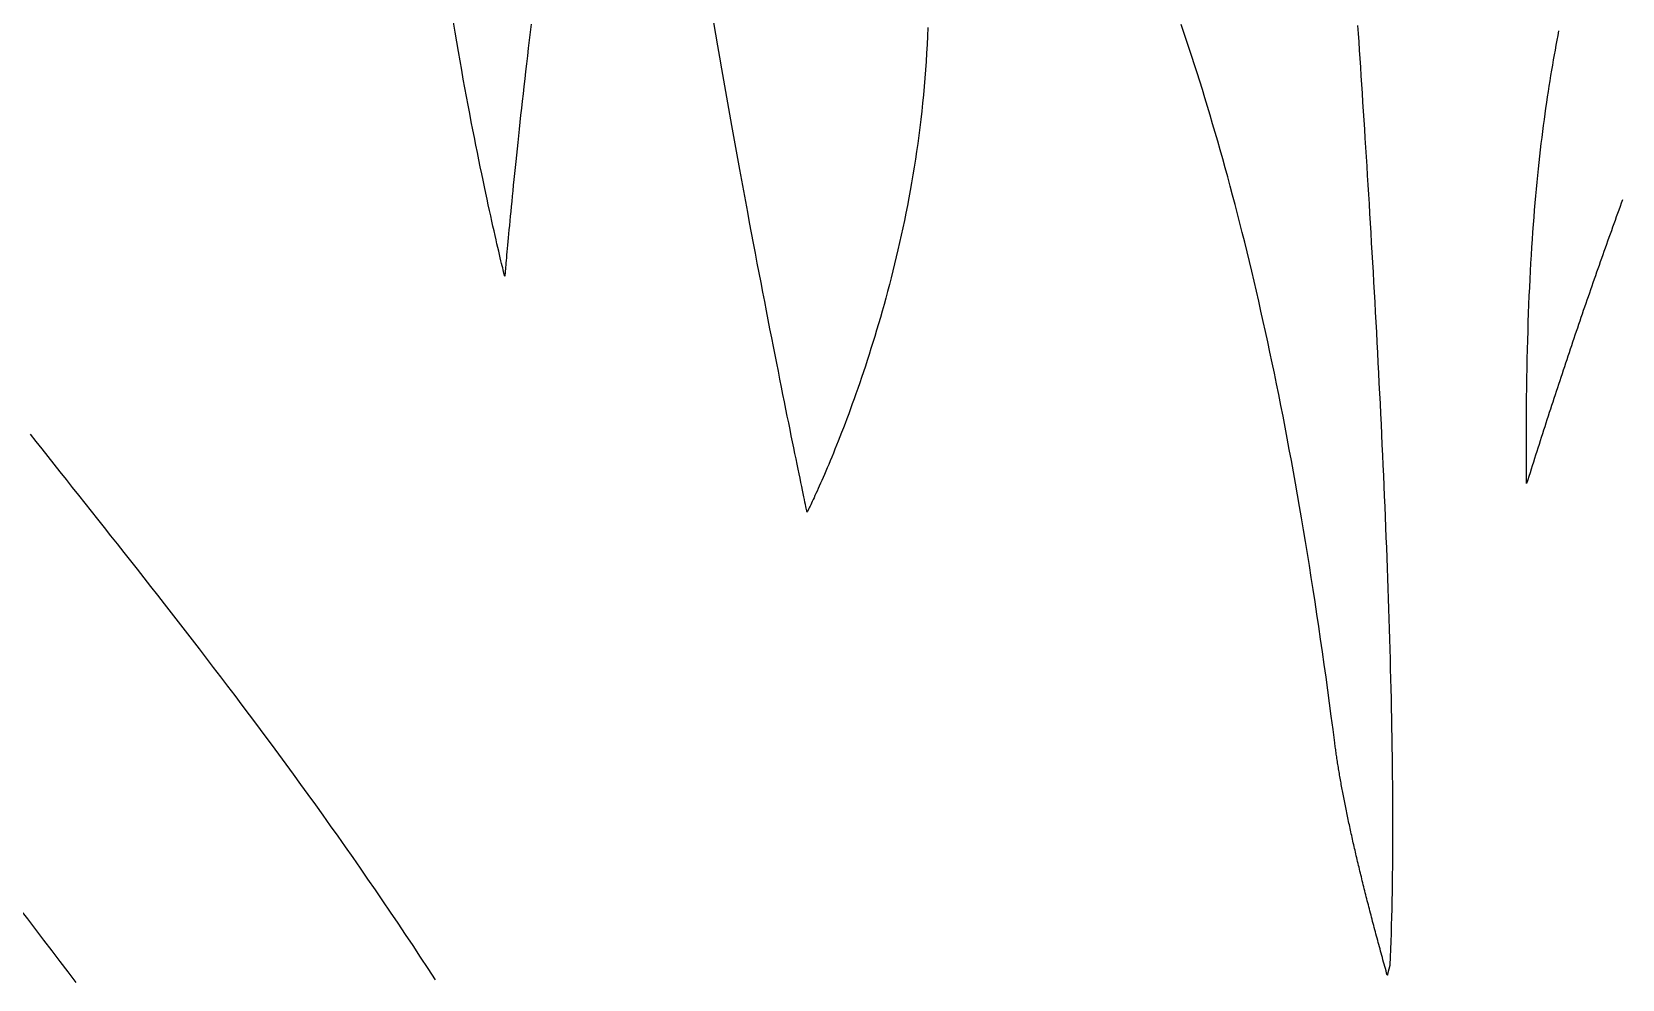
# Model space of a CAD drawing. Extents: x 5 to 105, y 2 to 136.
# Drawn here: x 22.37 to 30.88, y 46.99 to 52.06 of the extents above; entities that cross this region are included whole.
import ezdxf

# ---------------------------------------------------------------- set-up
doc = ezdxf.new("R2010")
doc.units = 0
doc.layers.get('0').update_dxf_attribs({"linetype": 'CONTINUOUS'})

msp = doc.modelspace()

# ---------------------------------------------------------------- linework, layer by layer
at = {"color": 7}
for points in [[(24.9008, 50.7542, 0), (24.9007, 50.755, 0), (24.9001, 50.7571, 0), (24.8992, 50.7606, 0), (24.898, 50.7655, 0), (24.8964, 50.7718, 0), (24.8945, 50.7795, 0), (24.8923, 50.7885, 0), (24.8897, 50.7989, 0), (24.8869, 50.8105, 0), (24.8837, 50.8235, 0), (24.8803, 50.8378, 0), (24.8766, 50.8534, 0), (24.8726, 50.8703, 0), (24.8683, 50.8884, 0), (24.8638, 50.9078, 0), (24.859, 50.9284, 0), (24.854, 50.9503, 0), (24.8487, 50.9733, 0), (24.8432, 50.9976, 0), (24.8375, 51.023, 0), (24.8315, 51.0496, 0), (24.8254, 51.0774, 0), (24.819, 51.1064, 0), (24.8125, 51.1364, 0), (24.8058, 51.1676, 0), (24.7989, 51.2, 0), (24.7918, 51.2334, 0), (24.7845, 51.2679, 0), (24.7771, 51.3034, 0), (24.7696, 51.3401, 0), (24.7619, 51.3778, 0), (24.7541, 51.4165, 0), (24.7461, 51.4562, 0), (24.7381, 51.497, 0), (24.7299, 51.5388, 0), (24.7216, 51.5815, 0), (24.7132, 51.6252, 0), (24.7048, 51.6699, 0), (24.6962, 51.7155, 0), (24.6876, 51.7621, 0), (24.6789, 51.8096, 0), (24.6702, 51.858, 0), (24.6614, 51.9073, 0), (24.6526, 51.9575, 0), (24.6437, 52.0085, 0), (24.6348, 52.0605, 0), (24.6259, 52.1132, 0)], [(25.0421, 52.1033, 0), (25.0369, 52.0601, 0), (25.0318, 52.0174, 0), (25.0267, 51.975, 0), (25.0218, 51.9331, 0), (25.0169, 51.8916, 0), (25.0121, 51.8507, 0), (25.0075, 51.8102, 0), (25.0029, 51.7702, 0), (24.9985, 51.7307, 0), (24.9941, 51.6918, 0), (24.9898, 51.6534, 0), (24.9857, 51.6156, 0), (24.9816, 51.5784, 0), (24.9776, 51.5417, 0), (24.9738, 51.5057, 0), (24.97, 51.4704, 0), (24.9663, 51.4357, 0), (24.9628, 51.4016, 0), (24.9593, 51.3682, 0), (24.9559, 51.3356, 0), (24.9526, 51.3036, 0), (24.9495, 51.2724, 0), (24.9464, 51.2419, 0), (24.9434, 51.2122, 0), (24.9406, 51.1832, 0), (24.9378, 51.1551, 0), (24.9351, 51.1278, 0), (24.9325, 51.1013, 0), (24.93, 51.0756, 0), (24.9277, 51.0508, 0), (24.9254, 51.0269, 0), (24.9232, 51.0038, 0), (24.9211, 50.9817, 0), (24.9192, 50.9605, 0), (24.9173, 50.9402, 0), (24.9155, 50.9209, 0), (24.9139, 50.9026, 0), (24.9123, 50.8852, 0), (24.9108, 50.8688, 0), (24.9094, 50.8535, 0), (24.9082, 50.8392, 0), (24.907, 50.826, 0), (24.9059, 50.8138, 0), (24.905, 50.8027, 0), (24.9041, 50.7927, 0), (24.9033, 50.7838, 0), (24.9027, 50.7761, 0), (24.9021, 50.7695, 0), (24.9017, 50.764, 0), (24.9013, 50.7598, 0), (24.9011, 50.7567, 0), (24.9009, 50.7549, 0), (24.9008, 50.7542, 0)], [(26.5186, 49.4929, 0), (26.5184, 49.4938, 0), (26.5178, 49.4963, 0), (26.5169, 49.5006, 0), (26.5157, 49.5065, 0), (26.5141, 49.514, 0), (26.5122, 49.5231, 0), (26.5099, 49.5338, 0), (26.5073, 49.5461, 0), (26.5045, 49.5598, 0), (26.5012, 49.5752, 0), (26.4977, 49.5919, 0), (26.4939, 49.6102, 0), (26.4898, 49.6299, 0), (26.4854, 49.651, 0), (26.4808, 49.6735, 0), (26.4758, 49.6974, 0), (26.4706, 49.7226, 0), (26.4652, 49.7491, 0), (26.4594, 49.777, 0), (26.4535, 49.8061, 0), (26.4473, 49.8364, 0), (26.4408, 49.868, 0), (26.4341, 49.9008, 0), (26.4272, 49.9348, 0), (26.4201, 49.9699, 0), (26.4128, 50.0061, 0), (26.4053, 50.0435, 0), (26.3975, 50.0819, 0), (26.3896, 50.1214, 0), (26.3815, 50.162, 0), (26.3732, 50.2035, 0), (26.3648, 50.2461, 0), (26.3561, 50.2896, 0), (26.3474, 50.334, 0), (26.3384, 50.3794, 0), (26.3293, 50.4256, 0), (26.3201, 50.4728, 0), (26.3107, 50.5208, 0), (26.3012, 50.5696, 0), (26.2916, 50.6192, 0), (26.2819, 50.6695, 0), (26.2721, 50.7207, 0), (26.2621, 50.7725, 0), (26.2521, 50.8251, 0), (26.2419, 50.8783, 0), (26.2317, 50.9323, 0), (26.2214, 50.9868, 0), (26.211, 51.0419, 0), (26.2006, 51.0977, 0), (26.1901, 51.154, 0), (26.1795, 51.2108, 0), (26.1689, 51.2682, 0), (26.1583, 51.326, 0), (26.1476, 51.3843, 0), (26.1369, 51.4431, 0), (26.1262, 51.5022, 0), (26.1154, 51.5618, 0), (26.1047, 51.6218, 0), (26.0939, 51.6821, 0), (26.0831, 51.7427, 0), (26.0724, 51.8036, 0), (26.0617, 51.8648, 0), (26.0509, 51.9263, 0), (26.0403, 51.988, 0), (26.0296, 52.0499, 0), (26.019, 52.1119, 0)], [(29.3426, 48.2591, 0), (29.3334, 48.3301, 0), (29.3242, 48.4006, 0), (29.3149, 48.4706, 0), (29.3056, 48.54, 0), (29.2961, 48.609, 0), (29.2865, 48.6775, 0), (29.2769, 48.7455, 0), (29.2671, 48.813, 0), (29.2573, 48.88, 0), (29.2474, 48.9465, 0), (29.2373, 49.0125, 0), (29.2272, 49.0781, 0), (29.2171, 49.1431, 0), (29.2068, 49.2077, 0), (29.1964, 49.2718, 0), (29.186, 49.3355, 0), (29.1755, 49.3987, 0), (29.1649, 49.4614, 0), (29.1542, 49.5236, 0), (29.1434, 49.5854, 0), (29.1325, 49.6468, 0), (29.1216, 49.7076, 0), (29.1105, 49.768, 0), (29.0994, 49.828, 0), (29.0882, 49.8875, 0), (29.0769, 49.9466, 0), (29.0656, 50.0052, 0), (29.0541, 50.0634, 0), (29.0426, 50.1212, 0), (29.031, 50.1785, 0), (29.0193, 50.2354, 0), (29.0076, 50.2919, 0), (28.9957, 50.3479, 0), (28.9838, 50.4035, 0), (28.9718, 50.4587, 0), (28.9598, 50.5134, 0), (28.9476, 50.5678, 0), (28.9354, 50.6217, 0), (28.9231, 50.6752, 0), (28.9107, 50.7283, 0), (28.8982, 50.781, 0), (28.8857, 50.8333, 0), (28.8731, 50.8852, 0), (28.8604, 50.9367, 0), (28.8477, 50.9878, 0), (28.8348, 51.0385, 0), (28.8219, 51.0888, 0), (28.809, 51.1387, 0), (28.7959, 51.1882, 0), (28.7828, 51.2374, 0), (28.7696, 51.2862, 0), (28.7564, 51.3345, 0), (28.743, 51.3826, 0), (28.7296, 51.4302, 0), (28.7161, 51.4775, 0), (28.7026, 51.5244, 0), (28.689, 51.5709, 0), (28.6753, 51.6171, 0), (28.6616, 51.6629, 0), (28.6477, 51.7083, 0), (28.6339, 51.7534, 0), (28.6199, 51.7982, 0), (28.6059, 51.8425, 0), (28.5918, 51.8866, 0), (28.5776, 51.9303, 0), (28.5634, 51.9736, 0), (28.5491, 52.0166, 0), (28.5348, 52.0593, 0), (28.5204, 52.1017, 0)], [(29.4648, 52.0969, 0), (29.4677, 52.0532, 0), (29.4706, 52.0089, 0), (29.4736, 51.9641, 0), (29.4766, 51.9189, 0), (29.4796, 51.8733, 0), (29.4826, 51.8272, 0), (29.4857, 51.7807, 0), (29.4887, 51.7337, 0), (29.4918, 51.6864, 0), (29.4948, 51.6386, 0), (29.4979, 51.5905, 0), (29.501, 51.5419, 0), (29.5041, 51.4931, 0), (29.5072, 51.4438, 0), (29.5103, 51.3942, 0), (29.5134, 51.3443, 0), (29.5165, 51.2941, 0), (29.5196, 51.2435, 0), (29.5227, 51.1926, 0), (29.5258, 51.1415, 0), (29.5289, 51.09, 0), (29.532, 51.0383, 0), (29.5351, 50.9864, 0), (29.5381, 50.9341, 0), (29.5412, 50.8817, 0), (29.5442, 50.829, 0), (29.5473, 50.7761, 0), (29.5503, 50.7229, 0), (29.5533, 50.6696, 0), (29.5563, 50.6161, 0), (29.5592, 50.5624, 0), (29.5622, 50.5086, 0), (29.5651, 50.4546, 0), (29.568, 50.4004, 0), (29.5709, 50.3461, 0), (29.5737, 50.2917, 0), (29.5765, 50.2372, 0), (29.5793, 50.1825, 0), (29.5821, 50.1278, 0), (29.5848, 50.073, 0), (29.5875, 50.0181, 0), (29.5901, 49.9632, 0), (29.5928, 49.9082, 0), (29.5953, 49.8532, 0), (29.5979, 49.7981, 0), (29.6004, 49.743, 0), (29.6029, 49.6879, 0), (29.6053, 49.6328, 0), (29.6076, 49.5777, 0), (29.61, 49.5227, 0), (29.6123, 49.4677, 0), (29.6145, 49.4127, 0), (29.6167, 49.3577, 0), (29.6188, 49.3029, 0), (29.6209, 49.2481, 0), (29.6229, 49.1934, 0), (29.6249, 49.1388, 0), (29.6268, 49.0843, 0), (29.6286, 49.0299, 0), (29.6304, 48.9756, 0), (29.6321, 48.9215, 0), (29.6338, 48.8676, 0), (29.6354, 48.8138, 0), (29.6369, 48.7601, 0), (29.6384, 48.7067, 0), (29.6398, 48.6534, 0), (29.6411, 48.6003, 0), (29.6424, 48.5475, 0), (29.6436, 48.4948, 0), (29.6447, 48.4424, 0), (29.6457, 48.3903, 0), (29.6467, 48.3384, 0), (29.6475, 48.2867, 0), (29.6483, 48.2354, 0), (29.649, 48.1843, 0), (29.6497, 48.1335, 0), (29.6502, 48.083, 0), (29.6507, 48.0329, 0), (29.6511, 47.983, 0), (29.6513, 47.9335, 0), (29.6515, 47.8844, 0), (29.6516, 47.8356, 0), (29.6517, 47.7872, 0), (29.6516, 47.7391, 0), (29.6514, 47.6915, 0), (29.6511, 47.6443, 0), (29.6507, 47.5974, 0), (29.6503, 47.551, 0), (29.6497, 47.505, 0), (29.649, 47.4595, 0), (29.6482, 47.4144, 0), (29.6474, 47.3698, 0), (29.6464, 47.3256, 0), (29.6453, 47.282, 0), (29.644, 47.2388, 0), (29.6427, 47.1962, 0), (29.6413, 47.154, 0), (29.6397, 47.1124, 0), (29.6381, 47.0713, 0)], [(27.1642, 52.0849, 0), (27.1626, 52.0393, 0), (27.1607, 51.9939, 0), (27.1584, 51.9486, 0), (27.1557, 51.9036, 0), (27.1526, 51.8588, 0), (27.1493, 51.8141, 0), (27.1455, 51.7697, 0), (27.1415, 51.7254, 0), (27.1371, 51.6814, 0), (27.1324, 51.6377, 0), (27.1274, 51.5941, 0), (27.1222, 51.5508, 0), (27.1166, 51.5078, 0), (27.1108, 51.465, 0), (27.1047, 51.4225, 0), (27.0983, 51.3802, 0), (27.0917, 51.3382, 0), (27.0849, 51.2965, 0), (27.0778, 51.2551, 0), (27.0705, 51.214, 0), (27.0629, 51.1733, 0), (27.0552, 51.1328, 0), (27.0473, 51.0926, 0), (27.0392, 51.0528, 0), (27.0309, 51.0133, 0), (27.0224, 50.9741, 0), (27.0138, 50.9353, 0), (27.005, 50.8968, 0), (26.9961, 50.8588, 0), (26.987, 50.821, 0), (26.9778, 50.7837, 0), (26.9685, 50.7467, 0), (26.9591, 50.7101, 0), (26.9495, 50.6739, 0), (26.9399, 50.6382, 0), (26.9302, 50.6028, 0), (26.9204, 50.5679, 0), (26.9106, 50.5333, 0), (26.9007, 50.4992, 0), (26.8907, 50.4656, 0), (26.8807, 50.4324, 0), (26.8707, 50.3996, 0), (26.8606, 50.3673, 0), (26.8505, 50.3355, 0), (26.8404, 50.3041, 0), (26.8304, 50.2733, 0), (26.8203, 50.2429, 0), (26.8102, 50.213, 0), (26.8002, 50.1836, 0), (26.7902, 50.1547, 0), (26.7803, 50.1263, 0), (26.7704, 50.0985, 0), (26.7606, 50.0712, 0), (26.7508, 50.0444, 0), (26.7412, 50.0181, 0), (26.7316, 49.9925, 0), (26.7221, 49.9673, 0), (26.7127, 49.9428, 0), (26.7035, 49.9188, 0), (26.6943, 49.8954, 0), (26.6853, 49.8725, 0), (26.6764, 49.8503, 0), (26.6677, 49.8287, 0), (26.6592, 49.8076, 0), (26.6508, 49.7872, 0), (26.6425, 49.7674, 0), (26.6345, 49.7482, 0), (26.6267, 49.7297, 0), (26.619, 49.7118, 0), (26.6116, 49.6946, 0), (26.6044, 49.678, 0), (26.5974, 49.6621, 0), (26.5906, 49.6468, 0), (26.5841, 49.6322, 0), (26.5779, 49.6183, 0), (26.5719, 49.6051, 0), (26.5662, 49.5926, 0), (26.5607, 49.5808, 0), (26.5556, 49.5697, 0), (26.5507, 49.5593, 0), (26.5462, 49.5497, 0), (26.5419, 49.5407, 0), (26.538, 49.5325, 0), (26.5344, 49.5251, 0), (26.5312, 49.5184, 0), (26.5283, 49.5125, 0), (26.5258, 49.5074, 0), (26.5236, 49.503, 0), (26.5218, 49.4994, 0), (26.5204, 49.4966, 0), (26.5194, 49.4945, 0), (26.5188, 49.4933, 0), (26.5186, 49.4929, 0)], [(30.3695, 49.6462, 0), (30.369, 49.7065, 0), (30.3686, 49.7659, 0), (30.3684, 49.8244, 0), (30.3683, 49.8821, 0), (30.3683, 49.9389, 0), (30.3686, 49.9948, 0), (30.3689, 50.0499, 0), (30.3694, 50.1042, 0), (30.3701, 50.1576, 0), (30.3709, 50.2102, 0), (30.3718, 50.2621, 0), (30.3728, 50.3131, 0), (30.374, 50.3634, 0), (30.3754, 50.4128, 0), (30.3768, 50.4616, 0), (30.3784, 50.5096, 0), (30.3801, 50.5568, 0), (30.3819, 50.6033, 0), (30.3838, 50.6491, 0), (30.3859, 50.6942, 0), (30.3881, 50.7386, 0), (30.3903, 50.7823, 0), (30.3927, 50.8254, 0), (30.3952, 50.8678, 0), (30.3978, 50.9095, 0), (30.4005, 50.9506, 0), (30.4033, 50.9911, 0), (30.4062, 51.0309, 0), (30.4092, 51.0702, 0), (30.4123, 51.1088, 0), (30.4155, 51.1469, 0), (30.4188, 51.1843, 0), (30.4222, 51.2212, 0), (30.4256, 51.2576, 0), (30.4291, 51.2934, 0), (30.4328, 51.3287, 0), (30.4364, 51.3634, 0), (30.4402, 51.3977, 0), (30.444, 51.4314, 0), (30.448, 51.4646, 0), (30.4519, 51.4974, 0), (30.456, 51.5297, 0), (30.4601, 51.5615, 0), (30.4643, 51.5929, 0), (30.4685, 51.6239, 0), (30.4728, 51.6544, 0), (30.4771, 51.6845, 0), (30.4815, 51.7142, 0), (30.486, 51.7435, 0), (30.4905, 51.7724, 0), (30.495, 51.8009, 0), (30.4996, 51.8291, 0), (30.5042, 51.8569, 0), (30.5089, 51.8844, 0), (30.5136, 51.9116, 0), (30.5183, 51.9384, 0), (30.5231, 51.9649, 0), (30.5279, 51.9911, 0), (30.5327, 52.0171, 0), (30.5376, 52.0427, 0), (30.5425, 52.0681, 0)], [(30.8828, 51.1636, 0), (30.8761, 51.1452, 0), (30.8694, 51.1269, 0), (30.8627, 51.1085, 0), (30.8561, 51.0901, 0), (30.8494, 51.0717, 0), (30.8427, 51.0533, 0), (30.8361, 51.0349, 0), (30.8295, 51.0165, 0), (30.8228, 50.998, 0), (30.8162, 50.9796, 0), (30.8096, 50.9611, 0), (30.803, 50.9426, 0), (30.7964, 50.9241, 0), (30.7898, 50.9056, 0), (30.7832, 50.8871, 0), (30.7767, 50.8686, 0), (30.7701, 50.85, 0), (30.7636, 50.8315, 0), (30.757, 50.8129, 0), (30.7505, 50.7943, 0), (30.744, 50.7757, 0), (30.7375, 50.7571, 0), (30.731, 50.7385, 0), (30.7245, 50.7199, 0), (30.718, 50.7013, 0), (30.7115, 50.6826, 0), (30.705, 50.664, 0), (30.6986, 50.6453, 0), (30.6921, 50.6267, 0), (30.6857, 50.608, 0), (30.6793, 50.5893, 0), (30.6728, 50.5706, 0), (30.6664, 50.5519, 0), (30.66, 50.5332, 0), (30.6536, 50.5144, 0), (30.6472, 50.4957, 0), (30.6409, 50.4769, 0), (30.6345, 50.4582, 0), (30.6281, 50.4394, 0), (30.6218, 50.4207, 0), (30.6155, 50.4019, 0), (30.6091, 50.3831, 0), (30.6028, 50.3643, 0), (30.5965, 50.3455, 0), (30.5902, 50.3267, 0), (30.5839, 50.3079, 0), (30.5776, 50.2891, 0), (30.5713, 50.2702, 0), (30.5651, 50.2514, 0), (30.5588, 50.2326, 0), (30.5526, 50.2137, 0), (30.5463, 50.1949, 0), (30.5401, 50.176, 0), (30.5339, 50.1571, 0), (30.5277, 50.1383, 0), (30.5215, 50.1194, 0), (30.5153, 50.1005, 0), (30.5091, 50.0816, 0), (30.5029, 50.0627, 0), (30.4968, 50.0438, 0), (30.4906, 50.0249, 0), (30.4845, 50.006, 0), (30.4783, 49.9871, 0), (30.4722, 49.9682, 0), (30.4661, 49.9493, 0), (30.46, 49.9304, 0), (30.4539, 49.9114, 0), (30.4478, 49.8925, 0), (30.4417, 49.8736, 0), (30.4357, 49.8546, 0), (30.4296, 49.8357, 0), (30.4236, 49.8168, 0), (30.4175, 49.7978, 0), (30.4115, 49.7789, 0), (30.4055, 49.7599, 0), (30.3995, 49.741, 0), (30.3935, 49.722, 0), (30.3875, 49.7031, 0), (30.3815, 49.6841, 0), (30.3755, 49.6651, 0), (30.3695, 49.6462, 0)], [(22.3604, 49.9105, 0), (22.3916, 49.8708, 0), (22.4233, 49.8308, 0), (22.4552, 49.7904, 0), (22.4875, 49.7496, 0), (22.52, 49.7085, 0), (22.5529, 49.667, 0), (22.5861, 49.6252, 0), (22.6195, 49.583, 0), (22.6533, 49.5404, 0), (22.6873, 49.4975, 0), (22.7216, 49.4542, 0), (22.7562, 49.4106, 0), (22.791, 49.3666, 0), (22.8261, 49.3222, 0), (22.8614, 49.2775, 0), (22.897, 49.2324, 0), (22.9328, 49.1869, 0), (22.9689, 49.141, 0), (23.0052, 49.0948, 0), (23.0416, 49.0482, 0), (23.0783, 49.0012, 0), (23.1153, 48.9539, 0), (23.1524, 48.9062, 0), (23.1897, 48.8581, 0), (23.2271, 48.8096, 0), (23.2648, 48.7607, 0), (23.3027, 48.7115, 0), (23.3407, 48.6619, 0), (23.3788, 48.6119, 0), (23.4172, 48.5615, 0), (23.4557, 48.5107, 0), (23.4943, 48.4595, 0), (23.533, 48.408, 0), (23.5719, 48.356, 0), (23.6109, 48.3037, 0), (23.6501, 48.251, 0), (23.6893, 48.1979, 0), (23.7287, 48.1444, 0), (23.7681, 48.0905, 0), (23.8077, 48.0361, 0), (23.8473, 47.9814, 0), (23.8871, 47.9263, 0), (23.9269, 47.8708, 0), (23.9667, 47.8149, 0), (24.0066, 47.7586, 0), (24.0466, 47.7019, 0), (24.0867, 47.6448, 0), (24.1268, 47.5873, 0), (24.1669, 47.5294, 0), (24.207, 47.471, 0), (24.2472, 47.4123, 0), (24.2874, 47.3531, 0), (24.3276, 47.2936, 0), (24.3678, 47.2336, 0), (24.4081, 47.1732, 0), (24.4483, 47.1124, 0), (24.4885, 47.0512, 0), (24.5287, 46.9895, 0)], [(29.6236, 47.0145, 0), (29.6202, 47.0265, 0), (29.6169, 47.0383, 0), (29.6137, 47.0502, 0), (29.6104, 47.062, 0), (29.6071, 47.0738, 0), (29.6039, 47.0856, 0), (29.6007, 47.0973, 0), (29.5974, 47.109, 0), (29.5942, 47.1207, 0), (29.5911, 47.1324, 0), (29.5879, 47.144, 0), (29.5847, 47.1556, 0), (29.5816, 47.1671, 0), (29.5785, 47.1786, 0), (29.5754, 47.1901, 0), (29.5723, 47.2016, 0), (29.5692, 47.213, 0), (29.5662, 47.2244, 0), (29.5631, 47.2358, 0), (29.5601, 47.2471, 0), (29.5571, 47.2584, 0), (29.5541, 47.2697, 0), (29.5512, 47.2809, 0), (29.5482, 47.2921, 0), (29.5453, 47.3033, 0), (29.5423, 47.3144, 0), (29.5394, 47.3256, 0), (29.5365, 47.3366, 0), (29.5337, 47.3477, 0), (29.5308, 47.3587, 0), (29.528, 47.3697, 0), (29.5252, 47.3806, 0), (29.5224, 47.3915, 0), (29.5196, 47.4024, 0), (29.5168, 47.4133, 0), (29.514, 47.4241, 0), (29.5113, 47.4349, 0), (29.5086, 47.4456, 0), (29.5059, 47.4563, 0), (29.5032, 47.467, 0), (29.5005, 47.4777, 0), (29.4979, 47.4883, 0), (29.4953, 47.4989, 0), (29.4926, 47.5094, 0), (29.49, 47.52, 0), (29.4875, 47.5304, 0), (29.4849, 47.5409, 0), (29.4824, 47.5513, 0), (29.4798, 47.5617, 0), (29.4773, 47.572, 0), (29.4748, 47.5823, 0), (29.4724, 47.5926, 0), (29.4699, 47.6029, 0), (29.4675, 47.6131, 0), (29.4651, 47.6232, 0), (29.4627, 47.6334, 0), (29.4603, 47.6435, 0), (29.4579, 47.6536, 0), (29.4556, 47.6636, 0), (29.4533, 47.6736, 0), (29.4509, 47.6836, 0), (29.4487, 47.6935, 0), (29.4464, 47.7034, 0), (29.4441, 47.7132, 0), (29.4419, 47.7231, 0), (29.4397, 47.7329, 0), (29.4375, 47.7426, 0), (29.4353, 47.7523, 0), (29.4332, 47.762, 0), (29.431, 47.7717, 0), (29.4289, 47.7813, 0), (29.4268, 47.7908, 0), (29.4247, 47.8004, 0), (29.4227, 47.8099, 0), (29.4206, 47.8193, 0), (29.4186, 47.8288, 0), (29.4166, 47.8381, 0), (29.4146, 47.8475, 0), (29.4127, 47.8568, 0), (29.4107, 47.8661, 0), (29.4088, 47.8753, 0), (29.4069, 47.8846, 0), (29.405, 47.8937, 0), (29.4032, 47.9029, 0), (29.4013, 47.9119, 0), (29.3995, 47.921, 0), (29.3977, 47.93, 0), (29.3959, 47.939, 0), (29.3941, 47.948, 0), (29.3924, 47.9569, 0), (29.3907, 47.9657, 0), (29.389, 47.9746, 0), (29.3873, 47.9834, 0), (29.3856, 47.9921, 0), (29.384, 48.0008, 0), (29.3824, 48.0095, 0), (29.3807, 48.0181, 0), (29.3792, 48.0267, 0), (29.3776, 48.0353, 0), (29.3761, 48.0438, 0), (29.3746, 48.0523, 0), (29.3731, 48.0608, 0), (29.3716, 48.0692, 0), (29.3701, 48.0775, 0), (29.3687, 48.0859, 0), (29.3673, 48.0942, 0), (29.3659, 48.1024, 0), (29.3645, 48.1106, 0), (29.3632, 48.1188, 0), (29.3618, 48.1269, 0), (29.3605, 48.135, 0), (29.3592, 48.1431, 0), (29.358, 48.1511, 0), (29.3567, 48.1591, 0), (29.3555, 48.167, 0), (29.3543, 48.1749, 0), (29.3531, 48.1828, 0), (29.352, 48.1906, 0), (29.3508, 48.1984, 0), (29.3497, 48.2061, 0), (29.3486, 48.2138, 0), (29.3476, 48.2214, 0), (29.3465, 48.2291, 0), (29.3455, 48.2366, 0), (29.3445, 48.2442, 0), (29.3435, 48.2517, 0), (29.3426, 48.2591, 0)], [(22.6075, 46.9762, 0), (22.5644, 47.0327, 0), (22.5212, 47.0892, 0), (22.4779, 47.1457, 0), (22.4346, 47.2024, 0), (22.3912, 47.2591, 0), (22.3478, 47.3159, 0), (22.3043, 47.3727, 0), (22.2607, 47.4297, 0), (22.2171, 47.4867, 0)], [(29.6381, 47.0713, 0), (29.638, 47.0709, 0), (29.6378, 47.0704, 0), (29.6377, 47.07, 0), (29.6376, 47.0695, 0), (29.6375, 47.0691, 0), (29.6374, 47.0686, 0), (29.6372, 47.0682, 0), (29.6371, 47.0677, 0), (29.637, 47.0672, 0), (29.6369, 47.0668, 0), (29.6368, 47.0663, 0), (29.6367, 47.0659, 0), (29.6365, 47.0654, 0), (29.6364, 47.065, 0), (29.6363, 47.0645, 0), (29.6362, 47.0641, 0), (29.6361, 47.0636, 0), (29.6359, 47.0632, 0), (29.6358, 47.0627, 0), (29.6357, 47.0623, 0), (29.6356, 47.0618, 0), (29.6355, 47.0614, 0), (29.6354, 47.0609, 0), (29.6352, 47.0605, 0), (29.6351, 47.06, 0), (29.635, 47.0596, 0), (29.6349, 47.0591, 0), (29.6348, 47.0587, 0), (29.6347, 47.0582, 0), (29.6345, 47.0578, 0), (29.6344, 47.0573, 0), (29.6343, 47.0569, 0), (29.6342, 47.0564, 0), (29.6341, 47.056, 0), (29.6339, 47.0555, 0), (29.6338, 47.0551, 0), (29.6337, 47.0547, 0), (29.6336, 47.0542, 0), (29.6335, 47.0538, 0), (29.6334, 47.0533, 0), (29.6332, 47.0529, 0), (29.6331, 47.0524, 0), (29.633, 47.052, 0), (29.6329, 47.0515, 0), (29.6328, 47.0511, 0), (29.6327, 47.0506, 0), (29.6325, 47.0502, 0), (29.6324, 47.0498, 0), (29.6323, 47.0493, 0), (29.6322, 47.0489, 0), (29.6321, 47.0484, 0), (29.632, 47.048, 0), (29.6318, 47.0475, 0), (29.6317, 47.0471, 0), (29.6316, 47.0466, 0), (29.6315, 47.0462, 0), (29.6314, 47.0457, 0), (29.6313, 47.0453, 0), (29.6312, 47.0449, 0), (29.631, 47.0444, 0), (29.6309, 47.044, 0), (29.6308, 47.0435, 0), (29.6307, 47.0431, 0), (29.6306, 47.0426, 0), (29.6305, 47.0422, 0), (29.6303, 47.0417, 0), (29.6302, 47.0413, 0), (29.6301, 47.0409, 0), (29.63, 47.0404, 0), (29.6299, 47.04, 0), (29.6298, 47.0395, 0), (29.6297, 47.0391, 0), (29.6295, 47.0386, 0), (29.6294, 47.0382, 0), (29.6293, 47.0378, 0), (29.6292, 47.0373, 0), (29.6291, 47.0369, 0), (29.629, 47.0364, 0), (29.6289, 47.036, 0), (29.6287, 47.0355, 0), (29.6286, 47.0351, 0), (29.6285, 47.0346, 0), (29.6284, 47.0342, 0), (29.6283, 47.0338, 0), (29.6282, 47.0333, 0), (29.6281, 47.0329, 0), (29.628, 47.0324, 0), (29.6278, 47.032, 0), (29.6277, 47.0315, 0), (29.6276, 47.0311, 0), (29.6275, 47.0306, 0), (29.6274, 47.0302, 0), (29.6273, 47.0298, 0), (29.6272, 47.0293, 0), (29.6271, 47.0289, 0), (29.6269, 47.0284, 0), (29.6268, 47.028, 0), (29.6267, 47.0275, 0), (29.6266, 47.0271, 0), (29.6265, 47.0266, 0), (29.6264, 47.0262, 0), (29.6263, 47.0257, 0), (29.6262, 47.0253, 0), (29.6261, 47.0249, 0), (29.626, 47.0244, 0), (29.6258, 47.024, 0), (29.6257, 47.0235, 0), (29.6256, 47.0231, 0), (29.6255, 47.0226, 0), (29.6254, 47.0222, 0), (29.6253, 47.0217, 0), (29.6252, 47.0213, 0), (29.6251, 47.0208, 0), (29.625, 47.0204, 0), (29.6249, 47.0199, 0), (29.6248, 47.0195, 0), (29.6246, 47.019, 0), (29.6245, 47.0186, 0), (29.6244, 47.0181, 0), (29.6243, 47.0177, 0), (29.6242, 47.0172, 0), (29.6241, 47.0168, 0), (29.624, 47.0163, 0), (29.6239, 47.0159, 0), (29.6238, 47.0154, 0), (29.6237, 47.015, 0), (29.6236, 47.0145, 0)]]:
    msp.add_polyline3d(points, dxfattribs=at)

doc.saveas('drawing.dxf')
